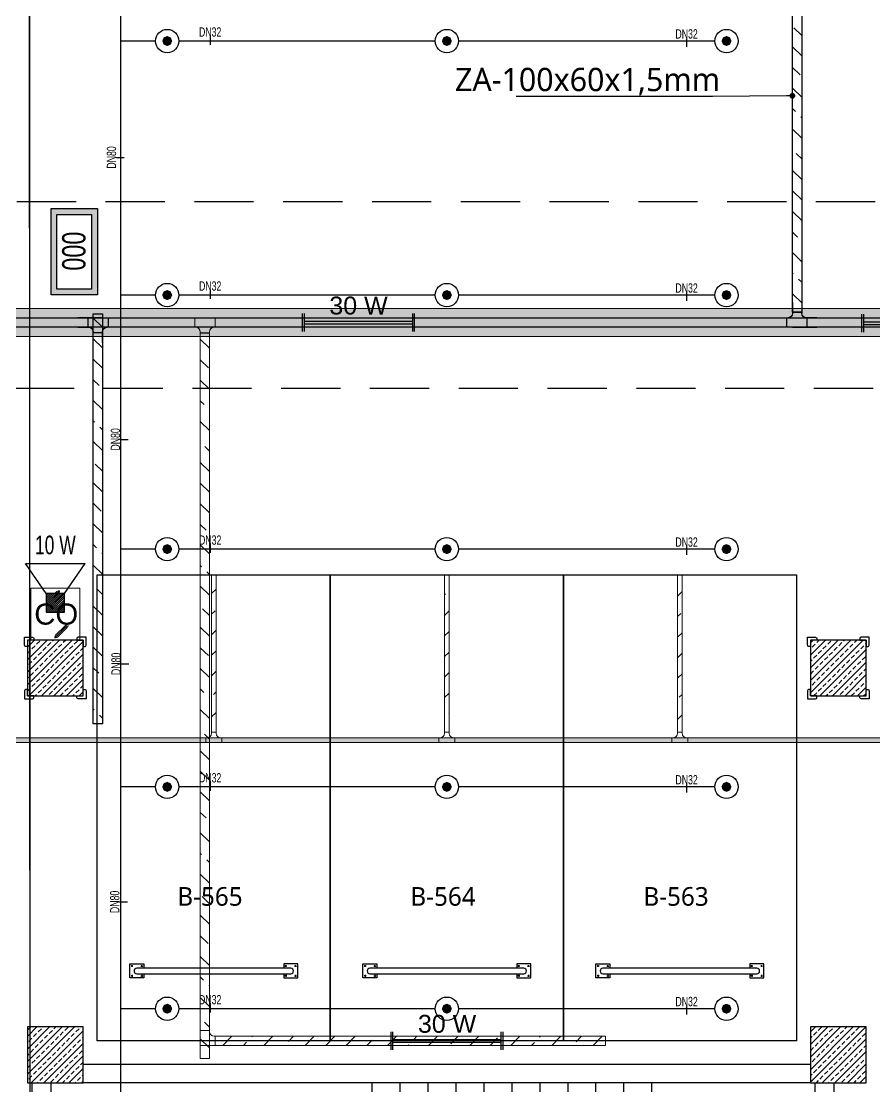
# Model space of a CAD drawing. Header units: millimetres. Extents: x -379292 to 1221486, y 92049 to 447512.
# Drawn here: x -167020 to -157865, y 148328 to 159755 of the extents above; entities that cross this region are included whole.
import ezdxf
from ezdxf import colors
from ezdxf.entities.mleader import LeaderData, LeaderLine
from ezdxf.enums import TextEntityAlignment as Align
from ezdxf.math import Vec2, Vec3

# ---------------------------------------------------------------- set-up
doc = ezdxf.new("R2010")
doc.units = ezdxf.units.MM
for name, pattern in [('( Hidden )', [0.375, 0.25, -0.125]), ('DOT', [6.35, 0, -6.35]), ('HIDDEN', [9.525, 6.35, -3.175])]:
    doc.linetypes.add(name, pattern=pattern)
for name, color, linetype in [('-M-YNGN-BORUID', 7, 'Continuous'), ('-M-YNGN-BORUUZUN', 7, 'Continuous'), ('-M-YNGN-BORUYUK', 7, 'Continuous'), ('-M-YNGN-SPR-YUK', 7, 'Continuous'), ('-M-YNGN-ZON6-CAP-', 7, 'Continuous'), ('-M-YNGN-ZON6-SPR-', 7, 'Continuous'), ('05_HANDRAIL', 153, 'Continuous'), ('05_HATCH CONCRETE', 141, 'Continuous'), ('05_STAIRS', 52, 'Continuous'), ('05_STAIRS ARROW', 2, 'Continuous'), ('05_SYMBOL', 2, 'Continuous'), ('05_WALL', 3, 'Continuous'), ('08_ARAÇ SAYIM', 140, 'Continuous'), ('08_LAMP', 4, 'Continuous'), ('08_LOUD SYSTEM', 4, 'Continuous'), ('202-A-Y-MahalAd', 141, 'Continuous'), ('AIRONN ZONLAMA', 4, 'Continuous'), ('E_CT_ZA', 6, 'Continuous'), ('EYazı', 7, 'Continuous')]:
    doc.layers.add(name, color=color, linetype=linetype)
doc.layers.add('-M-YNGN-SPR-CAPCIZGI', color=188, linetype='Continuous', plot=False)
for name, color, linetype, lineweight in [('-M-YNGN-ZON6', 2, 'SP', 30), ('08_DEDECTOR', 3, 'Continuous', 9), ('E_CT_AYDINLATMA', 3, 'Continuous', 9), ('E_CT_KA', 4, 'Continuous', 9), ('E_CT_KIRMIZI', 1, 'Continuous', 9)]:
    doc.layers.add(name, color=color, linetype=linetype, lineweight=lineweight)
doc.styles.add('CIZGI', font='tahoma.ttf', dxfattribs={"width": 0.8, "oblique": 20})
doc.styles.add('HCAD', font='HCAD.SHX', dxfattribs={"width": 0.8, "height": 0.2})
doc.styles.add('PIPESIZE', font='hcad.shx', dxfattribs={"width": 0.8})
doc.styles.add('SPR-NOT', font='romans.shx')
doc.styles.get("Standard").update_dxf_attribs({"font": 'segoeuil.ttf'})
doc.styles.add('TR', font='tsimpali.shx', dxfattribs={"width": 0.7})
doc.styles.add('WMF-Arial', font='TURK.SHX')
doc.styles.add('YAZI-2', font='arial.ttf', dxfattribs={"height": 2})
doc.styles.add('YAZI-3', font='arial.ttf', dxfattribs={"height": 3})
doc.linetypes.add('SP', pattern='A,2,-0.1,["SP",CIZGI,S=0.14,R=0.2,X=0,Y=-0.07],-0.255', length=2.355)
pattern_1 = [(225, (905000, -3e-07), (67.351921, -67.351921), []), (225, (904932.65, -3e-07), (67.351921, -67.351921), [47.625, -23.8125])]

# ---------------------------------------------------------------- blocks, each defined once
blk = doc.blocks.new('202_Vida')
at = {"color": 0, "linetype": 'ByBlock', "ltscale": 0.2}
for points in [[(1, 0), (-1, 0)], [(0, 1), (0, -1)]]:
    blk.add_lwpolyline(points, dxfattribs=at)
at = {"color": 0, "linetype": 'ByBlock'}
for radius in [0.42, 0.23, 0.155]:
    blk.add_circle((0, 0), radius, dxfattribs=at)
blk = doc.blocks.new('202_Stoper')
at = {"color": 0, "linetype": 'ByBlock'}
for points in [[(-750, -30), (-750, -75), (-900, -75), (-900, 75), (-750, 75), (-750, 30)], [(750, -30), (750, -75), (900, -75), (900, 75), (750, 75), (750, 30)]]:
    blk.add_lwpolyline(points, dxfattribs=at)
blk.add_lwpolyline([(825, -30, 1), (825, 30), (-825, 30, 1), (-825, -30)], format="xyb", close=True, dxfattribs=at)
at = {"color": 0, "linetype": 'ByBlock', "yscale": 10, "zscale": 10, "rotation": 180}
for p, xscale in [((-877, 53), -10), ((-772, 53), 10), ((772, 53), -10), ((877, 53), 10)]:
    blk.add_blockref('202_Vida', p, dxfattribs=dict(at, xscale=xscale))
at = {"color": 0, "linetype": 'ByBlock', "yscale": 10, "zscale": 10}
for p, xscale in [((-877, -52), 10), ((-772, -52), -10), ((772, -52), 10), ((877, -52), -10)]:
    blk.add_blockref('202_Vida', p, dxfattribs=dict(at, xscale=xscale))
blk = doc.blocks.new('202_Mahalblok')
at = {"color": 0, "linetype": 'ByBlock', "flags": 128}
blk.add_lwpolyline([(0, 0), (0, 5000), (2500, 5000), (2500, 0)], close=True, dxfattribs=at)
at = {"color": 252}
blk.add_blockref('202_Stoper', (1250, 750), dxfattribs=at)
at = {"color": 0, "linetype": 'ByBlock', "ltscale": 25}
blk.add_attdef('MAHALNO', text='', height=200, dxfattribs=at).set_placement((1209, 1390), align=Align.BOTTOM_CENTER)
blk = doc.blocks.new('bariyer')
at = {"color": 8, "ltscale": 25}
blk.add_lwpolyline([(0, -70), (15, -70, 0.414214), (30, -55), (30, 30), (-55, 30, 0.414214), (-70, 15), (-70, 0), (0, 0)], format="xyb", close=True, dxfattribs=at)
blk = doc.blocks.new('*U88')
at = {"layer": '05_HANDRAIL', "color": 8}
blk.add_lwpolyline([(1444, 1500), (3200, 1500), (3200, 1800), (-70, 1800), (-70, 1760), (3160, 1760), (3160, 1540), (1418, 1540)], dxfattribs=at)
at = {"layer": '05_HANDRAIL', "color": 8, "linetype": 'DOT', "ltscale": 10}
blk.add_lwpolyline([(1352, 1540), (-50, 1540), (-50, 1500), (1384, 1500)], dxfattribs=at)
at = {"layer": '05_STAIRS', "color": 8, "flags": 128}
for points in [[(0, 1800), (0, 3300)], [(300, 1800), (300, 3300)], [(600, 1800), (600, 3300)], [(900, 1800), (900, 3300)], [(1200, 1800), (1200, 3300)], [(1500, 1800), (1500, 3300)], [(1800, 1800), (1800, 3300)], [(2100, 1800), (2100, 3300)], [(2400, 1800), (2400, 3300)], [(2700, 1800), (2700, 3300)], [(3000, 1800), (3000, 3300)], [(1928, 750), (3000, 750), (3950, 750), (3950, 2550), (0, 2550)], [(1444, 1500), (3200, 1500), (3200, 1800), (0, 1800)], [(1800, 949), (1800, 1500)], [(2100, 484), (2100, 1500)], [(2400, 0), (2400, 1500)], [(2700, 0), (2700, 1500)], [(3000, 0), (3000, 1500)]]:
    blk.add_lwpolyline(points, dxfattribs=at)
at = {"layer": '05_STAIRS', "color": 8, "linetype": 'DOT', "ltscale": 10, "flags": 128}
for points in [[(0, 0), (0, 1500)], [(0, 1500), (1384, 1500)], [(300, 0), (300, 1500)], [(600, 0), (600, 1500)], [(900, 0), (900, 1500)], [(1200, 0), (1200, 1500)], [(1500, 1413), (1500, 1500)], [(1500, 0), (1500, 1321)], [(0, 825), (0, 675), (-145, 750), (0, 825)], [(1800, 0), (1800, 856)], [(0, 750), (1869, 750)], [(2100, 0), (2100, 392)]]:
    blk.add_lwpolyline(points, dxfattribs=at)
at = {"layer": '05_STAIRS', "color": 8, "linetype": '( Hidden )', "ltscale": 200}
for points in [[(2353, 0), (1358, 1540)], [(2413, 0), (1418, 1540)]]:
    blk.add_lwpolyline(points, dxfattribs=at)
at = {"layer": '05_STAIRS ARROW', "color": 8, "ltscale": 2}
blk.add_circle((0, 2550), 50, dxfattribs=at)
blk = doc.blocks.new('OtoParkBodrumKatMimari')
at = {"layer": '05_HATCH CONCRETE'}
h = blk.add_hatch(dxfattribs=at)
h.set_pattern_fill('ANSI33', color=8, scale=15, angle=180, style=0)
h.set_pattern_definition(pattern_1)
h.paths.add_polyline_path([(80000, 52300), (79400, 52300), (79400, 51700), (80000, 51700)])
h = blk.add_hatch(dxfattribs=at)
h.set_pattern_fill('ANSI33', color=8, scale=15, angle=180, style=0)
h.set_pattern_definition(pattern_1)
h.paths.add_polyline_path([(88400, 52300), (87800, 52300), (87800, 51700), (88400, 51700)])
h = blk.add_hatch(dxfattribs=at)
h.set_pattern_fill('ANSI33', color=8, scale=15, angle=180, style=0)
h.set_pattern_definition(pattern_1)
h.paths.add_polyline_path([(80000, 48150), (79400, 48150), (79400, 47550), (80000, 47550)])
h = blk.add_hatch(dxfattribs=at)
h.set_pattern_fill('ANSI33', color=8, scale=15, angle=180, style=0)
h.set_pattern_definition(pattern_1)
h.paths.add_polyline_path([(88400, 48150), (87800, 48150), (87800, 47550), (88400, 47550)])
at = {"color": 5}
for points in [[(80000, 52300), (79400, 52300), (79400, 51700), (80000, 51700)], [(88400, 52300), (87800, 52300), (87800, 51700), (88400, 51700)], [(80000, 48150), (79400, 48150), (79400, 47550), (80000, 47550)], [(88400, 48150), (87800, 48150), (87800, 47550), (88400, 47550)]]:
    blk.add_lwpolyline(points, close=True, dxfattribs=at)
at = {"layer": '05_SYMBOL', "color": 252, "linetype": 'HIDDEN', "ltscale": 100}
blk.add_lwpolyline([(128500, 57000), (19400, 57000)], dxfattribs=at)
blk.add_lwpolyline([(118969, 41000), (30876, 41000, -0.179563), (29572, 41484), (17953, 51484, -0.695543), (19258, 55000), (127791, 55000, -0.645796), (129290, 51677), (120469, 41677, -0.215217)], format="xyb", close=True, dxfattribs=at)
at = {"layer": '05_WALL', "color": 8}
for points in [[(80000, 47750), (87800, 47750), (87800, 47550), (80000, 47550)], [(79650, 47550), (79650, 44300), (79450, 44300), (79450, 47550)], [(88050, 47550), (88050, 44300), (87850, 44300), (87850, 47550)]]:
    blk.add_lwpolyline(points, close=True, dxfattribs=at)
blk.add_blockref('*U88', (83100, 44250))
at = {"layer": '05_SYMBOL', "color": 8, "xscale": -1}
for p in [(79400, 52300), (87800, 52300)]:
    blk.add_blockref('bariyer', p, dxfattribs=at)
at = {"layer": '05_SYMBOL', "color": 8}
for p in [(80000, 52300), (88400, 52300)]:
    blk.add_blockref('bariyer', p, dxfattribs=at)
at = {"layer": '05_SYMBOL', "color": 8, "rotation": 180}
for p in [(79400, 51700), (87800, 51700)]:
    blk.add_blockref('bariyer', p, dxfattribs=at)
at = {"layer": '05_SYMBOL', "color": 8, "xscale": -1, "rotation": 180}
for p in [(80000, 51700), (88400, 51700)]:
    blk.add_blockref('bariyer', p, dxfattribs=at)
at = {"layer": '202-A-Y-MahalAd', "color": 8, "ltscale": 25}
for p, values in [((80150, 48000), {'MAHALNO': 'B-565'}), ((82650, 48000), {'MAHALNO': 'B-564'}), ((85150, 48000), {'MAHALNO': 'B-563'})]:
    blk.add_blockref('202_Mahalblok', p, dxfattribs=at).add_auto_attribs(values)
blk = doc.blocks.new('SPRKL100')
at = {"layer": '-M-YNGN-SPR-CAPCIZGI'}
blk.add_line((0, 0.43), (0, -0.43), dxfattribs=at)
at = {"layer": '-M-YNGN-BORUID', "color": 0, "style": 'HCAD', "width": 0.8, "flags": 1}
blk.add_attdef('DIC', text='', height=0.4, dxfattribs=at).set_placement((0, -1.69), align=Align.CENTER)
at = {"layer": '-M-YNGN-BORUUZUN', "color": 0, "style": 'HCAD', "width": 0.7}
blk.add_attdef('BOY', text='', height=0.8, dxfattribs=at).set_placement((0, -1.08), align=Align.CENTER)
at = {"layer": '-M-YNGN-BORUYUK', "color": 6, "style": 'PIPESIZE', "width": 0.8}
blk.add_attdef('YUK', text='', height=0.5, dxfattribs=at).set_placement((0, 1.87), align=Align.CENTER)
at = {"color": 0, "style": 'PIPESIZE', "width": 0.7}
blk.add_attdef('CAP', text='', height=1, dxfattribs=at).set_placement((0, 0.45), align=Align.CENTER)
blk = doc.blocks.new('SP-C-UP-12')
at = {"ltscale": 10}
blk.add_line((0, 0), (0, 0), dxfattribs=at)
at = {"color": 1, "linetype": 'Continuous'}
blk.add_circle((0, 0), 12.5, dxfattribs=at)
at = {"ltscale": 10}
for points in [[(-5.4, 0), (-3.8, 3.8), (-3.8, -3.8), (0, 5.4)], [(-3.8, -3.8), (0, 5.4), (0, -5.4), (3.8, 3.8)], [(0, -5.4), (3.8, 3.8), (3.8, -3.8), (5.4, 0)]]:
    blk.add_solid(points, dxfattribs=at)
at = {"layer": '-M-YNGN-SPR-YUK', "style": 'SPR-NOT', "width": 0.5, "flags": 9}
for tag, p in [('YUK', (0, 17.8)), ('CAP', (0, 14.4)), ('TIP', (0.2, 10.8))]:
    blk.add_attdef(tag, text='', height=2.5, dxfattribs=at).set_placement(p, align=Align.MIDDLE_CENTER)
blk = doc.blocks.new('A$C69E8D8A3')
at = {"layer": '-M-YNGN-ZON6', "ltscale": 500}
for p, q in [((-1046, 6524.4), (-1046, 3591.9)), ((-1008.5, 5736.9), (-1046, 5736.9)), ((-708.5, 5736.9), (-983.5, 5736.9)), ((-408.5, 5736.9), (-683.5, 5736.9)), ((-1008.5, 5464.4), (-1046, 5464.4)), ((-708.5, 5464.4), (-983.5, 5464.4)), ((-408.5, 5464.4), (-683.5, 5464.4)), ((-1008.5, 5191.9), (-1046, 5191.9)), ((-708.5, 5191.9), (-983.5, 5191.9)), ((-408.5, 5191.9), (-683.5, 5191.9)), ((-1008.5, 4936.9), (-1046, 4936.9)), ((-708.5, 4936.9), (-983.5, 4936.9)), ((-408.5, 4936.9), (-683.5, 4936.9)), ((-1008.5, 4698.9), (-1046, 4698.9)), ((-708.5, 4698.9), (-983.5, 4698.9)), ((-408.5, 4698.9), (-683.5, 4698.9))]:
    blk.add_line(p, q, dxfattribs=at)
at = {"layer": '-M-YNGN-ZON6-CAP-'}
ref = blk.add_blockref('SPRKL100', (-949.9, 5737.1), dxfattribs=dict(at, xscale=10, yscale=10, zscale=10))
ref.add_attrib('CAP', 'DN32', dxfattribs={"layer": '0', "color": 0, "height": 10, "style": 'PIPESIZE', "width": 0.7}).set_placement((-949.9, 5741.6), align=Align.CENTER)
ref = blk.add_blockref('SPRKL100', (-438.8, 5735), dxfattribs=dict(at, xscale=10, yscale=10, zscale=10))
ref.add_attrib('CAP', 'DN32', dxfattribs={"layer": '0', "color": 0, "height": 10, "style": 'PIPESIZE', "width": 0.7}).set_placement((-438.8, 5739.5), align=Align.CENTER)
ref = blk.add_blockref('SPRKL100', (-1046.3, 5612), dxfattribs=dict(at, xscale=10.00000000000001, yscale=10.00000000000001, zscale=10.00000000000001, rotation=90))
ref.add_attrib('CAP', 'DN80', dxfattribs={"layer": '0', "color": 0, "height": 10, "rotation": 90, "style": 'PIPESIZE', "width": 0.7}).set_placement((-1050.8, 5612), align=Align.CENTER)
ref = blk.add_blockref('SPRKL100', (-949.9, 5464.6), dxfattribs=dict(at, xscale=10, yscale=10, zscale=10))
ref.add_attrib('CAP', 'DN32', dxfattribs={"layer": '0', "color": 0, "height": 10, "style": 'PIPESIZE', "width": 0.7}).set_placement((-949.9, 5469.1), align=Align.CENTER)
ref = blk.add_blockref('SPRKL100', (-438.8, 5462.5), dxfattribs=dict(at, xscale=10, yscale=10, zscale=10))
ref.add_attrib('CAP', 'DN32', dxfattribs={"layer": '0', "color": 0, "height": 10, "style": 'PIPESIZE', "width": 0.7}).set_placement((-438.8, 5467), align=Align.CENTER)
ref = blk.add_blockref('SPRKL100', (-1042.1, 5309.6), dxfattribs=dict(at, xscale=10.00000000000001, yscale=10.00000000000001, zscale=10.00000000000001, rotation=90))
ref.add_attrib('CAP', 'DN80', dxfattribs={"layer": '0', "color": 0, "height": 10, "rotation": 90, "style": 'PIPESIZE', "width": 0.7}).set_placement((-1046.6, 5309.6), align=Align.CENTER)
ref = blk.add_blockref('SPRKL100', (-949.9, 5192.1), dxfattribs=dict(at, xscale=10, yscale=10, zscale=10))
ref.add_attrib('CAP', 'DN32', dxfattribs={"layer": '0', "color": 0, "height": 10, "style": 'PIPESIZE', "width": 0.7}).set_placement((-949.9, 5196.6), align=Align.CENTER)
ref = blk.add_blockref('SPRKL100', (-438.8, 5190), dxfattribs=dict(at, xscale=10, yscale=10, zscale=10))
ref.add_attrib('CAP', 'DN32', dxfattribs={"layer": '0', "color": 0, "height": 10, "style": 'PIPESIZE', "width": 0.7}).set_placement((-438.8, 5194.5), align=Align.CENTER)
ref = blk.add_blockref('SPRKL100', (-1041.4, 5068.8), dxfattribs=dict(at, xscale=10.00000000000001, yscale=10.00000000000001, zscale=10.00000000000001, rotation=90))
ref.add_attrib('CAP', 'DN80', dxfattribs={"layer": '0', "color": 0, "height": 10, "rotation": 90, "style": 'PIPESIZE', "width": 0.7}).set_placement((-1045.9, 5068.8), align=Align.CENTER)
ref = blk.add_blockref('SPRKL100', (-949.9, 4937.1), dxfattribs=dict(at, xscale=10, yscale=10, zscale=10))
ref.add_attrib('CAP', 'DN32', dxfattribs={"layer": '0', "color": 0, "height": 10, "style": 'PIPESIZE', "width": 0.7}).set_placement((-949.9, 4941.6), align=Align.CENTER)
ref = blk.add_blockref('SPRKL100', (-438.8, 4935), dxfattribs=dict(at, xscale=10, yscale=10, zscale=10))
ref.add_attrib('CAP', 'DN32', dxfattribs={"layer": '0', "color": 0, "height": 10, "style": 'PIPESIZE', "width": 0.7}).set_placement((-438.8, 4939.5), align=Align.CENTER)
ref = blk.add_blockref('SPRKL100', (-1042.8, 4813.5), dxfattribs=dict(at, xscale=10.00000000000001, yscale=10.00000000000001, zscale=10.00000000000001, rotation=90))
ref.add_attrib('CAP', 'DN80', dxfattribs={"layer": '0', "color": 0, "height": 10, "rotation": 90, "style": 'PIPESIZE', "width": 0.7}).set_placement((-1047.3, 4813.5), align=Align.CENTER)
ref = blk.add_blockref('SPRKL100', (-949.9, 4699.1), dxfattribs=dict(at, xscale=10, yscale=10, zscale=10))
ref.add_attrib('CAP', 'DN32', dxfattribs={"layer": '0', "color": 0, "height": 10, "style": 'PIPESIZE', "width": 0.7}).set_placement((-949.9, 4703.6), align=Align.CENTER)
ref = blk.add_blockref('SPRKL100', (-438.8, 4697.1), dxfattribs=dict(at, xscale=10, yscale=10, zscale=10))
ref.add_attrib('CAP', 'DN32', dxfattribs={"layer": '0', "color": 0, "height": 10, "style": 'PIPESIZE', "width": 0.7}).set_placement((-438.8, 4701.6), align=Align.CENTER)
at = {"layer": '-M-YNGN-ZON6-SPR-', "rotation": 180}
for p in [(-996, 5736.9), (-696, 5736.9), (-396, 5736.9), (-996, 5464.4), (-696, 5464.4), (-396, 5464.4), (-996, 5191.9), (-696, 5191.9), (-396, 5191.9), (-996, 4936.9), (-696, 4936.9), (-396, 4936.9), (-996, 4698.9), (-696, 4698.9), (-396, 4698.9)]:
    blk.add_blockref('SP-C-UP-12', p, dxfattribs=at)
blk = doc.blocks.new('*U594')
h = blk.add_hatch()
h.set_pattern_fill('ANSI33', color=0, scale=50, angle=1, style=0)
h.paths.add_polyline_path([(4670, 100), (8857, 100), (8857, 0), (4670, 0)])
at = {"color": 0}
blk.add_lwpolyline([(4670, 100), (8857, 100), (8857, 0), (4670, 0)], close=True, dxfattribs=at)
at = {"ltscale": 25, "flags": 1}
for tag, p in [('YUKSEKLIK', (-229, -149)), ('KALINLIK', (-229, -213))]:
    blk.add_attdef(tag, p, '', height=50, dxfattribs=at)
blk = doc.blocks.new('*U632')
h = blk.add_hatch()
h.set_pattern_fill('ANSI33', color=0, scale=50, angle=1, style=0)
h.paths.add_polyline_path([(-7839, 100), (-59, 100), (-59, 0), (-7839, 0)])
at = {"color": 0}
blk.add_lwpolyline([(-7839, 100), (-59, 100), (-59, 0), (-7839, 0)], close=True, dxfattribs=at)
at = {"ltscale": 25, "flags": 1}
for tag, p in [('YUKSEKLIK', (-229, -149)), ('KALINLIK', (-229, -213))]:
    blk.add_attdef(tag, p, '', height=50, dxfattribs=at)
blk = doc.blocks.new('*U150')
at = {"color": 0}
for p, q in [((0, 264), (-264, 264)), ((-160, 264), (-160, 164)), ((0, 0), (0, 264)), ((-264, 164), (-150, 164)), ((-100, 0), (-100, 114)), ((0, 104), (-100, 104))]:
    blk.add_line(p, q, dxfattribs=at)
blk.add_arc((-150, 114), 50, 0, 90, dxfattribs=at)
blk = doc.blocks.new('*U211')
at = {"color": 0}
for p, q in [((264, 264), (-164, 264)), ((-60, 264), (-60, 164)), ((0, 264), (264, 264)), ((160, 264), (160, 164)), ((-164, 164), (-50, 164)), ((264, 164), (150, 164)), ((0, 0), (0, 114)), ((0, 104), (100, 104)), ((100, 0), (100, 114))]:
    blk.add_line(p, q, dxfattribs=at)
for centre, start, end in [((-50, 114), 0, 90), ((150, 114), 90, 180)]:
    blk.add_arc(centre, 50, start, end, dxfattribs=at)
blk = doc.blocks.new('*U752')
h = blk.add_hatch()
h.set_pattern_fill('ANSI33', color=0, scale=50, angle=1, style=0)
h.paths.add_polyline_path([(-2019, 50), (55718, 50), (55718, 0), (-2019, 0)])
at = {"color": 0}
blk.add_lwpolyline([(-2019, 50), (55718, 50), (55718, 0), (-2019, 0)], close=True, dxfattribs=at)
at = {"ltscale": 25, "flags": 1}
for tag, p in [('YUKSEKLIK', (-229, -149)), ('KALINLIK', (-229, -213))]:
    blk.add_attdef(tag, p, '', height=50, dxfattribs=at)
blk = doc.blocks.new('*U945')
h = blk.add_hatch()
h.set_pattern_fill('ANSI33', color=0, scale=50, angle=1, style=0)
h.paths.add_polyline_path([(-4491, 100), (-91, 100), (-91, 0), (-4491, 0)])
at = {"color": 0}
blk.add_lwpolyline([(-4491, 100), (-91, 100), (-91, 0), (-4491, 0)], close=True, dxfattribs=at)
at = {"ltscale": 25, "flags": 1}
for tag, p in [('YUKSEKLIK', (-229, -149)), ('KALINLIK', (-229, -213))]:
    blk.add_attdef(tag, p, '', height=50, dxfattribs=at)
blk = doc.blocks.new('*U433')
at = {"color": 0}
for p, q in [((264, 264), (-164, 264)), ((-60, 264), (-60, 164)), ((0, 264), (264, 264)), ((160, 264), (160, 164)), ((-164, 164), (-50, 164)), ((264, 164), (150, 164)), ((0, 0), (0, 114)), ((0, 104), (100, 104)), ((100, 0), (100, 114))]:
    blk.add_line(p, q, dxfattribs=at)
for centre, start, end in [((-50, 114), 0, 90), ((150, 114), 90, 180)]:
    blk.add_arc(centre, 50, start, end, dxfattribs=at)
blk = doc.blocks.new('*U938')
h = blk.add_hatch()
h.set_pattern_fill('ANSI33', color=0, scale=50, angle=1, style=0)
h.paths.add_polyline_path([(-3939, 100), (245, 100), (245, 0), (-3939, 0)])
at = {"color": 0}
blk.add_lwpolyline([(-3939, 100), (245, 100), (245, 0), (-3939, 0)], close=True, dxfattribs=at)
at = {"ltscale": 25, "flags": 1}
for tag, p in [('YUKSEKLIK', (-229, -149)), ('KALINLIK', (-229, -213))]:
    blk.add_attdef(tag, p, '', height=50, dxfattribs=at)
blk = doc.blocks.new('*U438')
at = {"color": 0}
for p, q in [((264, 264), (-164, 264)), ((-60, 264), (-60, 164)), ((0, 264), (264, 264)), ((160, 264), (160, 164)), ((-164, 164), (-50, 164)), ((264, 164), (150, 164)), ((0, 0), (0, 114)), ((0, 104), (100, 104)), ((100, 0), (100, 114))]:
    blk.add_line(p, q, dxfattribs=at)
for centre, start, end in [((-50, 114), 0, 90), ((150, 114), 90, 180)]:
    blk.add_arc(centre, 50, start, end, dxfattribs=at)
blk = doc.blocks.new('_DOT')
at = {"color": 0, "linetype": 'ByBlock'}
blk.add_line((-0.5, 0), (-1, 0), dxfattribs=at)
at = {"color": 0, "linetype": 'ByBlock', "const_width": 0.5}
blk.add_lwpolyline([(-0.25, 0, 1), (0.25, 0, 1)], format="xyb", close=True, dxfattribs=at)
blk = doc.blocks.new('40 W SIVA ÜSTÜ ETANJ LED 50')
at = {"layer": '08_LAMP'}
for p, q in [((-625, -100), (-625, 100)), ((-605, -100), (-605, 100)), ((-605, 15), (605, 15)), ((605, -100), (605, 100)), ((625, -100), (625, 100)), ((-605, -15), (605, -15))]:
    blk.add_line(p, q, dxfattribs=at)
at = {"layer": '08_LAMP', "color": 2, "style": 'YAZI-2'}
blk.add_text('30 W', height=200, dxfattribs=at).set_placement((0, 90), align=Align.CENTER)
blk = doc.blocks.new('40 W SIVA ÜSTÜ ETANJ LED 50--')
at = {"layer": '08_LAMP'}
for p, q in [((-625, -100), (-625, 100)), ((-605, -100), (-605, 100)), ((-605, 15), (605, 15)), ((605, -100), (605, 100)), ((625, -100), (625, 100)), ((-605, -15), (605, -15))]:
    blk.add_line(p, q, dxfattribs=at)
at = {"layer": '08_LAMP', "color": 2, "style": 'YAZI-2'}
blk.add_text('30 W', height=200, dxfattribs=at).set_placement((0, 90), align=Align.CENTER)
blk = doc.blocks.new('40 W SIVA ÜSTÜ ETANJ LED E 50')
at = {"layer": '08_LAMP'}
for p, q in [((-625, -100), (-625, 100)), ((-605, -100), (-605, 100)), ((-605, 15), (605, 15)), ((605, -100), (605, 100)), ((625, -100), (625, 100)), ((-605, -15), (605, -15))]:
    blk.add_line(p, q, dxfattribs=at)
blk.add_lwpolyline([(625, -125), (800, -125), (800, 125), (625, 125)], close=True, dxfattribs=at)
at = {"layer": '08_LAMP', "color": 2, "style": 'YAZI-2'}
blk.add_text('30 W', height=200, dxfattribs=at).set_placement((0, 90), align=Align.CENTER)
blk.add_text('E', height=125, dxfattribs=at).set_placement((713, 0), align=Align.MIDDLE)
blk = doc.blocks.new('TEK YUZLU 1 SATIR 3 KARAKTER')
at = {"layer": '08_ARAÇ SAYIM'}
h = blk.add_hatch(color=7, dxfattribs=at)
h.dxf.hatch_style = 1
h.paths.add_polyline_path([(-40, 43.5), (40, 43.5), (40, 6.2), (-40, 6.2)], flags=16)
h.paths.add_polyline_path([(-46.3, 49.8), (46.3, 49.8), (46.3, 0), (-46.3, 0)])
for points in [[(-46.3, 49.8), (46.3, 49.8), (46.3, 0), (-46.3, 0)], [(-40, 43.5), (40, 43.5), (40, 6.2), (-40, 6.2)]]:
    blk.add_lwpolyline(points, close=True, dxfattribs=at)
at = {"layer": '08_ARAÇ SAYIM', "color": 7, "style": 'WMF-Arial', "width": 0.75}
blk.add_text('000', height=25, dxfattribs=at).set_placement((0.7, 12.9), align=Align.CENTER)
blk = doc.blocks.new('CO 250')
at = {"layer": '08_DEDECTOR'}
for p, q in [((17, 243), (-84, 142)), ((45, 251), (-74, 132)), ((45, 250), (45, 243)), ((37, 223), (-64, 122)), ((114, -136), (-5, -255)), ((104, -126), (3, -227)), ((124, -146), (23, -247)), ((-5, -247), (-5, -255)), ((-5, -255), (3, -255))]:
    blk.add_line(p, q, dxfattribs=at)
at = {"layer": '08_DEDECTOR', "ltscale": 25}
blk.add_lwpolyline([(-262, 278), (-262, -278), (262, -278), (262, 278)], close=True, dxfattribs=at)
at = {"layer": '08_DEDECTOR'}
for centre, radius, start, end in [((37, 223), 27.7, 72.9688, 135), ((17, 243), 27.7, 315, 0), ((-55, 112), 41.6, 135, 180), ((-55, 112), 27.7, 135, 180), ((-55, 112), 13.9, 135, 180), ((23, -247), 27.7, 135, 180), ((95, -116), 13.9, 315, 350.4112), ((95, -116), 27.7, 315, 355.2224), ((95, -116), 41.6, 315, 356.817), ((3, -227), 27.7, 270, 315)]:
    blk.add_arc(centre, radius, start, end, dxfattribs=at)
at = {"layer": '08_DEDECTOR', "color": 3, "style": 'YAZI-3'}
blk.add_text('CO', height=225, dxfattribs=at).set_placement((-226, -113))
blk = doc.blocks.new('15 W HORN 100_HARİCİ TİP')
at = {"layer": '08_LOUD SYSTEM'}
h = blk.add_hatch(dxfattribs=at)
h.set_pattern_fill('ANSI31', color=2, scale=4.8)
h.set_pattern_definition([(45, (-341645.439, -380325.335), (-10.77630735, 10.77630735), [])])
h.paths.add_polyline_path([(-100, 0), (100, 0), (100, 200), (-100, 200)])
at = {"layer": '08_LOUD SYSTEM', "ltscale": 2}
for p, q in [((-320, 520), (320, 520)), ((-100, 200), (-320, 520)), ((100, 200), (320, 520))]:
    blk.add_line(p, q, dxfattribs=at)
at = {"layer": '08_LOUD SYSTEM'}
blk.add_lwpolyline([(100, 0), (100, 200), (-100, 200), (-100, 0)], close=True, dxfattribs=at)
at = {"layer": '08_LOUD SYSTEM', "color": 2, "ltscale": 2, "style": 'TR', "width": 0.7}
blk.add_text('10 W', height=200, dxfattribs=at).set_placement((0, 620), align=Align.CENTER)
blk = doc.blocks.new('*U655')
h = blk.add_hatch()
h.set_pattern_fill('ANSI33', color=0, scale=50, angle=1, style=0)
h.paths.add_polyline_path([(-115024, 100), (-249, 100), (-249, 0), (-115024, 0)])
at = {"color": 0}
blk.add_lwpolyline([(-115024, 100), (-249, 100), (-249, 0), (-115024, 0)], close=True, dxfattribs=at)
at = {"ltscale": 25, "flags": 1}
for tag, p in [('YUKSEKLIK', (-229, -149)), ('KALINLIK', (-229, -213))]:
    blk.add_attdef(tag, p, '', height=50, dxfattribs=at)
blk = doc.blocks.new('*U722')
h = blk.add_hatch()
h.set_pattern_fill('ANSI33', color=0, scale=50, angle=1, style=0)
h.paths.add_polyline_path([(-115264, 300), (-889, 300), (-889, 0), (-115264, 0)])
at = {"color": 0}
blk.add_lwpolyline([(-115264, 300), (-889, 300), (-889, 0), (-115264, 0)], close=True, dxfattribs=at)
at = {"ltscale": 25, "flags": 1}
for tag, p in [('YUKSEKLIK', (-229, -149)), ('KALINLIK', (-229, -213))]:
    blk.add_attdef(tag, p, '', height=50, dxfattribs=at)
blk = doc.blocks.new('*U1030')
h = blk.add_hatch()
h.set_pattern_fill('ANSI33', color=0, scale=50, angle=1, style=0)
h.paths.add_polyline_path([(-2093, 50), (-403, 50), (-403, 0), (-2093, 0)])
at = {"color": 0}
blk.add_lwpolyline([(-2093, 50), (-403, 50), (-403, 0), (-2093, 0)], close=True, dxfattribs=at)
at = {"ltscale": 25, "flags": 1}
for tag, p in [('YUKSEKLIK', (-229, -149)), ('KALINLIK', (-229, -213))]:
    blk.add_attdef(tag, p, '', height=50, dxfattribs=at)
blk = doc.blocks.new('*U1012')
at = {"color": 0}
for p, q in [((214, 214), (-164, 214)), ((-164, 164), (-50, 164)), ((-60, 214), (-60, 164)), ((0, 214), (214, 214)), ((214, 164), (100, 164)), ((110, 214), (110, 164)), ((0, 0), (0, 114)), ((0, 104), (50, 104)), ((50, 0), (50, 114))]:
    blk.add_line(p, q, dxfattribs=at)
for centre, start, end in [((-50, 114), 0, 90), ((100, 114), 90, 180)]:
    blk.add_arc(centre, 50, start, end, dxfattribs=at)

msp = doc.modelspace()

# ---------------------------------------------------------------- block references
at = {"color": 8}
msp.add_blockref('OtoParkBodrumKatMimari', (-246354.8, 100818.8), dxfattribs=at)

# ---------------------------------------------------------------- next in the draw order: linework, layer by layer
at = {"layer": 'AIRONN ZONLAMA', "color": 3, "ltscale": 25}
msp.add_lwpolyline([(-233504.6, 201649.1), (-233454.6, 179399.1), (-241154.6, 179399.1), (-241154.6, 161849.1), (-233504.6, 161849.1), (-233504.6, 157649.1), (-241354.6, 157761.1), (-180574.5, 105849.1), (-166904.6, 105899.1), (-166954.6, 208399.1), (-175954.6, 208399.1), (-175948.2, 201699.1), (-233504.6, 201699.1)], dxfattribs=at)
at = {"layer": 'AIRONN ZONLAMA', "color": 1, "ltscale": 25}
msp.add_lwpolyline([(-166904.6, 105899.1), (-166951.6, 202285.7)], dxfattribs=at)

# ---------------------------------------------------------------- next in the draw order: block references
at = {"layer": '-M-YNGN-ZON6', "ltscale": 25, "xscale": 10, "yscale": 10, "zscale": 10}
msp.add_blockref('A$C69E8D8A3', (-155494.7, 102175), dxfattribs=at)
at = {"layer": '08_ARAÇ SAYIM', "xscale": 10, "yscale": 10, "zscale": 10, "rotation": 90}
msp.add_blockref('TEK YUZLU 1 SATIR 3 KARAKTER', (-166203.2, 157283.2), dxfattribs=at)
at = {"layer": '08_DEDECTOR'}
msp.add_blockref('CO 250', (-166654.8, 153397.2), dxfattribs=at)
at = {"layer": '08_LAMP', "xscale": 0.96, "yscale": 0.96, "zscale": 0.96}
for name, p in [('40 W SIVA ÜSTÜ ETANJ LED 50--', (-163402.1, 156524.1)), ('40 W SIVA ÜSTÜ ETANJ LED E 50', (-157402.1, 156517.2)), ('40 W SIVA ÜSTÜ ETANJ LED 50', (-162452.1, 148819.8))]:
    msp.add_blockref(name, p, dxfattribs=at)
at = {"layer": '08_LOUD SYSTEM'}
msp.add_blockref('15 W HORN 100_HARİCİ TİP', (-166654.8, 153418.8), dxfattribs=at)
at = {"layer": 'E_CT_AYDINLATMA', "color": 2}
msp.add_blockref('*U211', (-165099.8, 156310.6), dxfattribs=at)
at = {"layer": 'E_CT_AYDINLATMA'}
for name, p, rotation in [('*U632', (-164999.8, 156467.9), 90), ('*U594', (-156083.1, 148868.8), 180)]:
    msp.add_blockref(name, p, dxfattribs=dict(at, rotation=rotation))
at = {"layer": 'E_CT_AYDINLATMA', "color": 2, "xscale": -1, "rotation": 89.99999999999997}
msp.add_blockref('*U150', (-164835.8, 148768.8), dxfattribs=at)
at = {"layer": 'E_CT_KA', "rotation": 180}
msp.add_blockref('*U722', (-230494.1, 156674.6), dxfattribs=at)
at = {"layer": 'E_CT_KIRMIZI', "color": 1, "xscale": -1, "rotation": 89.9999999999999}
for p in [(-164929.8, 151725.8), (-162429.8, 151725.8), (-159929.8, 151725.8)]:
    msp.add_blockref('*U1030', p, dxfattribs=at)
at = {"layer": 'E_CT_KIRMIZI', "color": 2, "xscale": -1, "rotation": 180}
for p in [(-164979.8, 152232.8), (-162479.8, 152232.8), (-159979.8, 152232.8)]:
    msp.add_blockref('*U1012', p, dxfattribs=at)
at = {"layer": 'E_CT_KIRMIZI', "color": 1, "rotation": 180}
msp.add_blockref('*U752', (-118286.9, 152068.8), dxfattribs=at)
at = {"layer": 'E_CT_ZA', "color": 112}
for name, p, rotation in [('*U938', (-158747.8, 156879.6), 270), ('*U655', (-230054.1, 156574.6), 180), ('*U945', (-166147.8, 156710.1), 90)]:
    msp.add_blockref(name, p, dxfattribs=dict(at, rotation=rotation))
at = {"layer": 'E_CT_ZA', "color": 2, "xscale": -1, "rotation": 180}
msp.add_blockref('*U438', (-158747.8, 156738.6), dxfattribs=at)
at = {"layer": 'E_CT_ZA', "color": 2, "xscale": -1}
msp.add_blockref('*U433', (-166147.8, 156310.6), dxfattribs=at)

# ---------------------------------------------------------------- next in the draw order: leaders
at = {"layer": 'EYazı', "color": 7}
ml = msp.add_multileader_mtext('Standard', dxfattribs=at)
ml.set_content('ZA-100x60x1,5mm', color=7)
ml.set_leader_properties(color=1)
ml.set_arrow_properties(name='DOT')
ml.build(insert=Vec2(0, 0))
ml.multileader.update_dxf_attribs({"text_left_attachment_type": 6, "text_right_attachment_type": 6, "dogleg_length": 50, "arrow_head_size": 62.5})
ctx = ml.context
ctx.base_point, ctx.char_height, ctx.arrow_head_size, ctx.landing_gap_size, ctx.plane_origin = Vec3(-162392.1, 158949.5), 250, 62.5, 25, Vec3(-160199.9, 158905.8)
ctx.left_attachment, ctx.right_attachment = 6, 6
notes = []
notes.append((ctx, [(0, (1, 1, 0), (-159605.1, 158949.5), (-1, 0), 62.5, [(0, [(-158747.8, 158956.2)], 0, [])])]))
ctx.mtext.insert, ctx.mtext.width, ctx.mtext.defined_height, ctx.mtext.line_spacing_style, ctx.mtext.flow_direction = Vec3(-162367.1, 159256.2), 2000, 439.9, 2, 5
for ctx, leaders in notes:
    for number, flags, end, landing, length, lines in leaders:
        leader = LeaderData()
        leader.index, (leader.has_last_leader_line, leader.has_dogleg_vector, leader.attachment_direction) = number, flags
        leader.last_leader_point, leader.dogleg_vector, leader.dogleg_length = Vec3(end), Vec3(landing), length
        for number, points, colour, breaks in lines:
            line = LeaderLine()
            line.index, line.vertices, line.color, line.breaks = number, Vec3.list(points), colors.encode_raw_color(colour), breaks
            leader.lines.append(line)
        ctx.leaders.append(leader)

doc.saveas('drawing.dxf')
